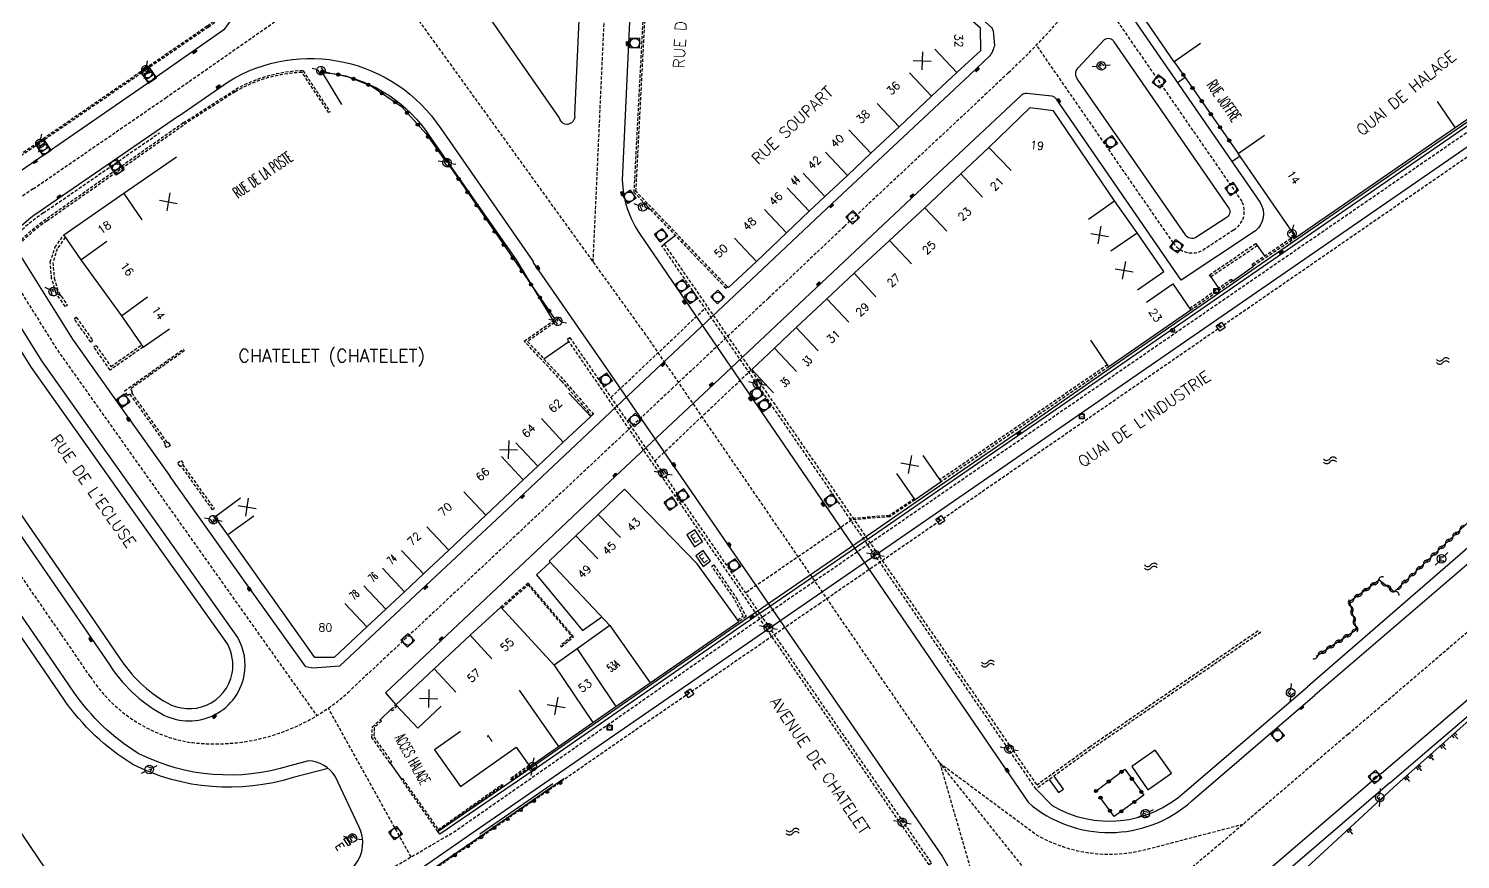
# Model space of a CAD drawing. Header units: millimetres. Extents: x 160000 to 161000, y 121000 to 122000.
# Drawn here: x 160564.5 to 160788.1, y 121774.1 to 121903.9 of the extents above; entities that cross this region are included whole.
import ezdxf
from ezdxf.enums import TextEntityAlignment as Align

# ---------------------------------------------------------------- set-up
doc = ezdxf.new("R2010")
doc.units = ezdxf.units.MM
doc.linetypes.add('DASHED', pattern=[0.75, 0.5, -0.25])
doc.layers.get('0').update_dxf_attribs({"linetype": 'CONTINUOUS'})
for name, color, linetype in [('W0001', 6, 'DASHED'), ('W0008', 7, 'CONTINUOUS'), ('W0100', 7, 'CONTINUOUS'), ('W0112', 1, 'DASHED'), ('W0211', 2, 'CONTINUOUS'), ('W0302', 3, 'CONTINUOUS'), ('W0310', 3, 'CONTINUOUS'), ('W0322', 7, 'CONTINUOUS'), ('W0334', 7, 'CONTINUOUS'), ('W0400', 7, 'CONTINUOUS'), ('W0402', 7, 'CONTINUOUS'), ('W0420', 7, 'CONTINUOUS'), ('W0454', 7, 'CONTINUOUS'), ('W0471', 7, 'CONTINUOUS'), ('W0500', 5, 'DASHED'), ('W0980', 7, 'CONTINUOUS'), ('W0984', 7, 'CONTINUOUS'), ('W0989', 7, 'CONTINUOUS'), ('W0991', 7, 'CONTINUOUS'), ('W1102', 7, 'CONTINUOUS')]:
    doc.layers.add(name, color=color, linetype=linetype)
doc.styles.get("Standard").update_dxf_attribs({"font": 'romans.shx', "width": 0.85})

# ---------------------------------------------------------------- blocks, each defined once
blk = doc.blocks.new('t310o')
at = {"color": 0, "linetype": 'Continuous'}
for centre, start, end in [((-0.5, 0.38), 216.8699, 323.1304), ((0.5, -0.37), 36.8699, 143.1303)]:
    blk.add_arc(centre, 0.625, start, end, dxfattribs=at)
blk = doc.blocks.new('T471')
for p, q in [((-0.333334, 0.333334), (-0.333334, -0.333334)), ((-0.333334, 0.333334), (0.333334, 0.333334)), ((-0.333334, 0), (0, 0)), ((0.500001, 0.500001), (1.000002, 1.000002)), ((-0.500001, -0.500001), (-1.000002, -1.000002)), ((-0.333334, -0.333334), (0.333334, -0.333334))]:
    blk.add_line(p, q)
blk.add_ellipse((0, 0), major_axis=(0.471405, 0.471405), ratio=1, start_param=5.4977871438, end_param=11.780972451)
blk = doc.blocks.new('t211o')
at = {"color": 0, "linetype": 'Continuous'}
for p, q in [((-0.29, 0.5), (-0.29, 0)), ((0, 1), (0, 0)), ((0.29, 0.5), (0.29, 0))]:
    blk.add_line(p, q, dxfattribs=at)
blk = doc.blocks.new('T400')
for p, q in [((-0.15, 0.3), (0.15, 0.3)), ((-0.15, -0.25), (-0.15, 0.3)), ((-0.15, 0.15), (0.15, 0.15)), ((-0.15, 0), (0.15, 0)), ((0.15, 0.3), (0.15, -0.25)), ((-0.15, -0.15), (0.15, -0.15)), ((-0.15, -0.25), (-0.15, -0.3)), ((-0.15, -0.3), (0.15, -0.3)), ((0.15, -0.3), (0.15, -0.25))]:
    blk.add_line(p, q)
blk = doc.blocks.new('t500o')
at = {"color": 0, "linetype": 'Continuous'}
for centre, start, end in [((-0.5, 0.625), 216.8699, 323.1301), ((0.5, -0.125), 36.8699, 143.1301), ((0.5, -0.625), 36.8699, 143.1301), ((-0.5, 0.125), 216.8699, 323.1301)]:
    blk.add_arc(centre, 0.625, start, end, dxfattribs=at)
blk = doc.blocks.new('t991o')
at = {"color": 0, "linetype": 'Continuous'}
for p, q in [((-1, 1), (1, -1)), ((-1, -1), (1, 1))]:
    blk.add_line(p, q, dxfattribs=at)
blk = doc.blocks.new('t112o')
at = {"color": 0, "linetype": 'Continuous'}
for p, q in [((-0.5, 0.5), (0.5, 0.5)), ((-0.5, -0.5), (-0.5, 0.5)), ((0.5, 0.5), (0.5, -0.5)), ((0.5, -0.5), (-0.5, -0.5))]:
    blk.add_line(p, q, dxfattribs=at)
blk = doc.blocks.new('t322o')
at = {"color": 0, "linetype": 'Continuous'}
for radius in [0.25, 0.15]:
    blk.add_circle((0, 0), radius, dxfattribs=at)
blk = doc.blocks.new('T420')
for p, q in [((0.75, 0.75), (-0.75, 0.75)), ((-0.75, 0.75), (-0.75, -0.75)), ((0.75, 0.75), (0.75, -0.75)), ((0.75, -0.75), (-0.75, -0.75))]:
    blk.add_line(p, q)
blk.add_ellipse((0, 0), major_axis=(-0.53, 0.53), ratio=1, start_param=3.926991, end_param=10.210176)

msp = doc.modelspace()

# ---------------------------------------------------------------- linework, layer by layer
at = {"layer": 'W0001'}
for p, q in [((160679.25, 121812.13), (160790.48, 121888.65)), ((160630.83, 121778.37), (160679.25, 121812.13)), ((160613.96, 121768.52), (160630.83, 121778.37))]:
    msp.add_line(p, q, dxfattribs=at)
for points in [[(160822.36, 121670.06), (160752.63, 121737.49), (160729.89, 121760.31), (160706.76, 121789.19), (160660.88, 121856.07), (160613.89, 121921.16), (160559.73, 122000, 0.083942)], [(160786.03, 121997.92), (160772.38, 121976.3), (160765.22, 121965.17), (160749.26, 121940.38), (160732.15, 121913.97, -0.057121), (160717.48, 121897.01), (160714.14, 121893.82), (160691.82, 121872.95), (160680.02, 121861.79), (160665.15, 121847.83), (160641.02, 121825.15), (160614.67, 121800.5, -0.227194), (160589.18, 121792.47, -0.203089), (160574.1, 121802.67), (160569.56, 121809.3), (160555.21, 121830.11, -0.134983), (160549.38, 121847.02, -0.276635), (160565.18, 121878.87), (160585.87, 121893.09)], [(160730.22, 121911.25), (160753.95, 121876.91, -0.402679), (160752.65, 121872.42), (160748, 121869.37, -0.410075), (160743.24, 121870.45), (160721.88, 121901.32, -0.378634)]]:
    msp.add_lwpolyline(points, format="xyb", dxfattribs=at)
at = {"layer": 'W0001', "flags": 128}
for points in [[(160652.64, 121867.47), (160654.98, 121918.79), (160654.46, 121934.13)], [(160585.87, 121893.09), (160617.99, 121915.49)], [(160559.8, 121868.29), (160568.94, 121853.7), (160586.01, 121829.63), (160609.47, 121796.57)], [(160770.56, 121793.69), (160810.76, 121828.17), (160847.03, 121856.52)], [(160624.21, 121774.5), (160611.28, 121797.74)]]:
    msp.add_lwpolyline(points, dxfattribs=at)
for points in [[(160770.56, 121793.69), (160752.04, 121777.8, -0.048507), (160697.18, 121739.29), (160667.07, 121723.51)], [(160706.76, 121789.19), (160711.99, 121771.2, -0.212341), (160709.83, 121755.29), (160701.46, 121741.75)], [(160706.76, 121789.19), (160721.9, 121777.96, 0.198862), (160739.14, 121775.71), (160754.18, 121779.63)]]:
    msp.add_lwpolyline(points, format="xyb", dxfattribs=at)
at = {"layer": 'W0008'}
for p, q in [((160794.03, 121888.78), (160706.05, 121828.05)), ((160706.05, 121828.05), (160633.53, 121778.07)), ((160633.53, 121778.07), (160613.62, 121764.27))]:
    msp.add_line(p, q, dxfattribs=at)
for points in [[(160547.91, 122000), (160554.58, 121990.32), (160598.29, 121926.75), (160601.42, 121918.24), (160599.7, 121910.31), (160594.95, 121903.73), (160583.88, 121895.97)], [(160860.06, 121936.82), (160852.5, 121931.85), (160844, 121926.2), (160820.51, 121910.23), (160802.41, 121897.8), (160756.48, 121866.18), (160733.7, 121850.44), (160718.92, 121840.21), (160703.37, 121829.51), (160694.93, 121823.69), (160676.4, 121810.97), (160662.1, 121801.06), (160643.4, 121788.1), (160628.7, 121778.05), (160628.39, 121778.5)], [(160586.6, 121833.94), (160578.99, 121844.68), (160571.39, 121855.41), (160561.72, 121870.8)]]:
    msp.add_lwpolyline(points, dxfattribs=at)
for points in [[(160659.67, 121934.32, -0.121835), (160661.26, 121937.39, -0.0986), (160664.53, 121938.33), (160674.63, 121938.56, -0.118484), (160677.14, 121937.95), (160687.32, 121928.84), (160701.91, 121915.75), (160714.85, 121904.06, -0.110301), (160715.1, 121903.54), (160715.3, 121901.25, -0.108567), (160714.58, 121899.64), (160711.45, 121896.66), (160689.14, 121875.8), (160677.33, 121864.63), (160662.47, 121850.68), (160638.35, 121828.01), (160613.01, 121804.3), (160608.87, 121804), (160607.75, 121804.18), (160598.35, 121817.4), (160586.59, 121833.92)], [(160659.67, 121934.32), (160657.19, 121880.25, 0.147029), (160659.97, 121871.75), (160720.56, 121783.04), (160720.56, 121783.04, 0.378124), (160746.15, 121783.26), (160765.36, 121799.75)], [(160737.06, 121905.31), (160756.82, 121876.74, -0.367868), (160756.09, 121872.32), (160744.48, 121864.59), (160725, 121892.87, 0.174083), (160724.29, 121893.37), (160720.38, 121893.77, 0.186211), (160719.52, 121893.5), (160703.18, 121878.18), (160688.28, 121864.2), (160671.59, 121848.48), (160655.26, 121833.15), (160643.7, 121822.23), (160620.22, 121800.14), (160621.83, 121798.29)], [(160733.97, 121901.84), (160751.99, 121875.76, -0.388679), (160751.48, 121874.35), (160746.79, 121871.28, -0.412474), (160745.13, 121871.69), (160728.41, 121895.86, -0.394942), (160728.37, 121897.76), (160732.5, 121902.18, -0.495505), (160733.97, 121901.84)], [(160587.89, 121890.24), (160595.62, 121895.6, -0.404796), (160628.82, 121888.29), (160643.29, 121867.53), (160643.19, 121867.43), (160654.24, 121851.49), (160707.13, 121774.65, -0.425627), (160701.43, 121751.22), (160701.33, 121751.36), (160697.98, 121748.91), (160694.23, 121746.68), (160663.52, 121730.69)], [(160555.9, 121746.37), (160554.17, 121745.04, 0.415489), (160553.77, 121741.93), (160556.3, 121738.26, 0.425837), (160562.78, 121737.1), (160582.86, 121750.89), (160607.64, 121767.84), (160615.4, 121773.2, 0.293789), (160616.06, 121779.28), (160612.36, 121787.1, 0.232481), (160608.2, 121789.53), (160605.24, 121788.75, -0.194933), (160581.68, 121790.62, -0.103749), (160571.54, 121800.24), (160566.39, 121807.77), (160552.58, 121827.78, -0.146677), (160545.88, 121847.55, -0.158577), (160552.04, 121870.48, -0.104936), (160563.36, 121881.8), (160583.88, 121895.97)], [(160587.89, 121890.24), (160567.12, 121875.95, 0.277337), (160552.87, 121847.27, 0.135165), (160558.1, 121832.09), (160572.44, 121811.28), (160577.02, 121804.61, 0.121342), (160585.14, 121796.91, 0.23397), (160592.98, 121796.46, 0.250771), (160598.13, 121802.86, 0.179289), (160597.12, 121808.8), (160585.41, 121825.33), (160574.31, 121840.97), (160566.5, 121852), (160557.87, 121865.78)], [(160775.77, 121787.61), (160757.25, 121771.73, 0.456442), (160757, 121741.71)]]:
    msp.add_lwpolyline(points, format="xyb", dxfattribs=at)
msp.add_lwpolyline([(160649.72, 121890.44, -0.647907), (160647.94, 121889.08, -0.067733), (160647.31, 121889.99), (160635.53, 121906.99, -0.510561), (160638.47, 121915.54, 0.079795), (160646.69, 121919.55, -0.818554), (160651.01, 121918.97)], format="xyb", close=True, dxfattribs=at)
at = {"layer": 'W0008', "flags": 128}
for points in [[(160775.77, 121787.61), (160797.85, 121806.45), (160810.72, 121817.55), (160811.83, 121818.54, -0.007066), (160814.01, 121820.43, -0.002609), (160820.02, 121825.44, -0.000048), (160828.86, 121832.72, -0.002604), (160829.03, 121832.85, -0.001658), (160832.74, 121835.82, -0.001107), (160838.31, 121840.24, -0.000556), (160843.39, 121844.23, -0.001358), (160845.47, 121845.85, -0.001431), (160848.3, 121848.03, -0.000708), (160854.03, 121852.42, -0.000768), (160858.65, 121855.92, -0.000946), (160862.4, 121858.76, -0.002163), (160865.94, 121861.39, -0.001104), (160872.92, 121866.52, -0.001607), (160874.47, 121867.65, -0.000465), (160879.87, 121871.54, -0.006435), (160880.93, 121872.27, -0.972995), (160880.94, 121872.26), (160880.94, 121872.26), (160881.29, 121872.5)], [(160777.09, 121786.08), (160799.13, 121804.96), (160812.02, 121816.07), (160813.14, 121817.07, -0.007066), (160815.28, 121818.92, -0.002609), (160821.28, 121823.92, -0.000048), (160830.12, 121831.2, -0.002604), (160830.26, 121831.32, -0.001658), (160833.96, 121834.28, -0.001107), (160839.53, 121838.69, -0.000556), (160844.6, 121842.68, -0.001358), (160846.68, 121844.3, -0.001431), (160849.5, 121846.47, -0.000708), (160855.23, 121850.85, -0.000768), (160859.83, 121854.35, -0.000946), (160863.58, 121857.18, -0.002163), (160867.11, 121859.81, -0.001104), (160874.08, 121864.93, -0.001607), (160875.63, 121866.05, -0.000465), (160881.02, 121869.94, -0.005137), (160881.83, 121870.5, 0.023772), (160881.99, 121870.6, 0.023772)]]:
    msp.add_lwpolyline(points, format="xyb", dxfattribs=at)
for points in [[(160799.41, 121831.6), (160764.2, 121801.1)], [(160800.72, 121830.09), (160765.36, 121799.75)], [(160621.07, 121797.57), (160619.35, 121795.94)], [(160620.92, 121789.14), (160622.69, 121786.63)]]:
    msp.add_lwpolyline(points, dxfattribs=at)
at = {"layer": 'W0100'}
msp.add_lwpolyline([(160747.5, 121901.56), (160743.39, 121898.72), (160737.79, 121906.82), (160737.78, 121910.64), (160743.55, 121919.7), (160747.9, 121926.48), (160766.19, 121954.53, -0.581672), (160771.3, 121954.31), (160807.07, 121901.96), (160787.27, 121888.4), (160762.43, 121871.29), (160753.38, 121884.41), (160757.5, 121887.25)], format="xyb", dxfattribs=at)
for points in [[(160673.33, 121863.38), (160673.6, 121863.64), (160673.78, 121863.45), (160678.13, 121867.51), (160682.84, 121872.02), (160686.39, 121875.39), (160688.82, 121877.66), (160692.35, 121880.98), (160696.02, 121884.43), (160700.41, 121888.55), (160705.49, 121893.37), (160709.43, 121897.04), (160713.19, 121900.46), (160713.14, 121903.96), (160707.72, 121908.72), (160704.8, 121911.34), (160701.07, 121914.66), (160698.39, 121917.03), (160695.78, 121919.37), (160691.22, 121923.41), (160686.41, 121927.79), (160683.04, 121924.1)], [(160737.65, 121863.11), (160741.77, 121865.94), (160737.6, 121872.02), (160734.08, 121877), (160724.51, 121891.08), (160720.86, 121891.52), (160714.45, 121885.34), (160710.06, 121881.23), (160704.42, 121875.92), (160698.94, 121870.8), (160693.4, 121865.68), (160689.14, 121861.67), (160684.35, 121857.21), (160680.96, 121853.99), (160677.41, 121850.67), (160680.82, 121847.02)], [(160587.56, 121883.81), (160579.33, 121878.13), (160569.94, 121871.65), (160572.64, 121867.77), (160578.97, 121859.05), (160582.35, 121854.16), (160586.46, 121857)], [(160739.05, 121861.19), (160743.17, 121864.02), (160746, 121859.9), (160733.18, 121851.09), (160730.35, 121855.21)], [(160648.85, 121846.97), (160652.26, 121843.31), (160647.97, 121839.31), (160644, 121835.55), (160641.72, 121833.41), (160635.87, 121827.89), (160630.07, 121822.43), (160626.12, 121818.71), (160623.15, 121815.94), (160620.24, 121813.21), (160617.28, 121810.43), (160612.17, 121805.64), (160609.19, 121805.68), (160595.58, 121824.83), (160593.53, 121827.65), (160597.56, 121830.59)], [(160704.11, 121837.21), (160706.98, 121833.12), (160702.95, 121830.29), (160700.08, 121834.38)], [(160631.92, 121794.12), (160627.85, 121791.22), (160631.91, 121785.5), (160640.61, 121791.63), (160642.73, 121788.61), (160647.23, 121791.78), (160652.58, 121795.52), (160656.19, 121798.01), (160661.52, 121801.68), (160675.4, 121811.27), (160668.88, 121820.3), (160657.54, 121831.97), (160653.44, 121828.02), (160649.92, 121824.67), (160645.75, 121820.71), (160655.25, 121810.67), (160650.12, 121807.01), (160646.55, 121804.47), (160638.23, 121813.52), (160633.43, 121809.16), (160627.79, 121803.87), (160621.83, 121798.29), (160625.25, 121794.64), (160628.89, 121798.07)]]:
    msp.add_lwpolyline(points, dxfattribs=at)
for points in [[(160669.72, 121823.79), (160668.5, 121825.62), (160667.25, 121824.8), (160668.47, 121822.97)], [(160670.95, 121820.75), (160669.81, 121822.39), (160668.67, 121821.53), (160669.81, 121819.9)], [(160545.9, 121803.83), (160572.87, 121764.08), (160548.01, 121747.23), (160521.04, 121786.97)], [(160613.99, 121777.53), (160614.71, 121776.44), (160614.42, 121776.26), (160613.71, 121777.35)]]:
    msp.add_lwpolyline(points, close=True, dxfattribs=at)
at = {"layer": 'W0112'}
for p, q in [((160792.84, 121886.37), (160706.83, 121827.01)), ((160677.46, 121850.31), (160677.61, 121850.46)), ((160702.84, 121830.45), (160698.9, 121827.85)), ((160698.9, 121827.85), (160692.74, 121827.34)), ((160706.83, 121827.01), (160688.13, 121814.14)), ((160688.13, 121814.14), (160658.5, 121793.8)), ((160658.5, 121793.8), (160633.88, 121776.73)), ((160633.88, 121776.73), (160613.95, 121763.09))]:
    msp.add_line(p, q, dxfattribs=at)
for points in [[(160673.57, 121863.6), (160659.32, 121878.47), (160661.6, 121922.18), (160661.28, 121922.2), (160658.99, 121878.35), (160673.33, 121863.38)], [(160570.19, 121871.3), (160568.94, 121869.52), (160568.25, 121867.36), (160568.46, 121864.94), (160569.13, 121862.72), (160570.51, 121860.71), (160570.18, 121860.48), (160568.76, 121862.55), (160568.06, 121864.87), (160567.84, 121867.41), (160568.58, 121869.7), (160569.94, 121871.65)], [(160756.91, 121809.6), (160730.39, 121791.31), (160721.81, 121785.11), (160663.38, 121869.97), (160663.74, 121870.23), (160721.92, 121785.75), (160730.14, 121791.68), (160756.61, 121809.95)], [(160762.43, 121871.29), (160755.77, 121866.8), (160755.58, 121867.09), (160762.23, 121871.58)], [(160745.8, 121860.18), (160752.29, 121864.76), (160752.5, 121864.47), (160746, 121859.9)], [(160655.41, 121846.29), (160670.11, 121860.2)], [(160647.69, 121848.85), (160641.87, 121855.08), (160646.41, 121858.26), (160646.61, 121857.98), (160642.39, 121855.02), (160647.98, 121849.05)], [(160582.35, 121854.16), (160577.19, 121850.55), (160574.67, 121854.18), (160575, 121854.41), (160577.29, 121851.1), (160582.12, 121854.49)], [(160588.82, 121853.6), (160580.35, 121847.58), (160580.68, 121847.1), (160580.53, 121846.99), (160586.1, 121839.22), (160586.26, 121839.32), (160586.6, 121838.78), (160586.03, 121838.42), (160585.69, 121838.96), (160585.85, 121839.06), (160580.28, 121846.82), (160579.96, 121846.59), (160579.45, 121847.31), (160588.65, 121853.84)], [(160662.26, 121836.34), (160677.41, 121850.67)], [(160732.98, 121851.38), (160706.79, 121833.41)], [(160733.18, 121851.09), (160706.98, 121833.12)], [(160647.69, 121848.85), (160652.18, 121843.7), (160652.02, 121843.57)], [(160647.98, 121849.05), (160652.67, 121843.67), (160652.26, 121843.31)], [(160702.95, 121830.29), (160698.97, 121827.65), (160693.05, 121827.16), (160676.43, 121815.74)], [(160675.2, 121811.54), (160676.08, 121812.15), (160674.69, 121814.81), (160671.18, 121819.92), (160671.46, 121820.11), (160674.98, 121814.98), (160676.51, 121812.04), (160675.4, 121811.27)], [(160638.37, 121813.37), (160642.46, 121817.01), (160649.3, 121808.93), (160647.52, 121807.49), (160647.64, 121807.34), (160649.58, 121808.9), (160642.48, 121817.29), (160638.23, 121813.52)], [(160622.04, 121798.07), (160621.28, 121797.35), (160621.07, 121797.57), (160621.83, 121798.29)], [(160642.62, 121788.78), (160639.7, 121786.71), (160639.81, 121786.55), (160642.73, 121788.61)]]:
    msp.add_lwpolyline(points, dxfattribs=at)
for points in [[(160582.67, 121897.69), (160592.39, 121904.36, 0.144514), (160597.74, 121911.11)], [(160597.98, 121911.02, -0.144546), (160592.54, 121904.13), (160582.83, 121897.47)], [(160582.83, 121897.47), (160563.15, 121883.92, 0.207699), (160544.57, 121856.78), (160544.3, 121856.83, -0.207663), (160563, 121884.15), (160582.67, 121897.69)], [(160588.62, 121889.16), (160596.6, 121894.29, -0.124247), (160607.32, 121897.32), (160611.58, 121890.87)], [(160611.35, 121890.72), (160607.17, 121897.05, 0.122469), (160596.74, 121894.05), (160588.78, 121888.94)], [(160553.78, 121855.01, -0.202096), (160566.76, 121875.1), (160584.92, 121887.63)], [(160588.62, 121889.16), (160567.17, 121874.1, 0.194984), (160554.69, 121854.85), (160554.95, 121854.8, -0.194984), (160567.32, 121873.88), (160588.78, 121888.94)]]:
    msp.add_lwpolyline(points, format="xyb", dxfattribs=at)
for points in [[(160756.37, 121870), (160749.13, 121865.1), (160748.9, 121865.44), (160756.14, 121870.34)], [(160574.18, 121854.93), (160571.58, 121858.58), (160571.9, 121858.81), (160574.51, 121855.17)], [(160705.1, 121773.27), (160648.6, 121855.39), (160648.97, 121855.64), (160705.47, 121773.53)], [(160593.19, 121828.73), (160588.27, 121835.61), (160588.11, 121835.5), (160587.73, 121836.05), (160588.28, 121836.43), (160588.66, 121835.88), (160588.52, 121835.78), (160593.44, 121828.91)], [(160620.92, 121789.14), (160618.08, 121793.18), (160618.16, 121794.81), (160619.35, 121795.94), (160619.56, 121795.73), (160618.45, 121794.67), (160618.39, 121793.26), (160621.16, 121789.31)], [(160638.51, 121785.65), (160628.39, 121778.5), (160622.69, 121786.63), (160622.85, 121786.74), (160628.44, 121778.78), (160638.4, 121785.82)]]:
    msp.add_lwpolyline(points, close=True, dxfattribs=at)
at = {"layer": 'W0211'}
msp.add_lwpolyline([(160777.69, 121785.38), (160762.09, 121770.96), (160756.81, 121762.92), (160754.69, 121757.09), (160755.53, 121750.35), (160758.89, 121744.82), (160773.67, 121727.92)], dxfattribs=at)
at = {"layer": 'W0302', "flags": 128}
msp.add_lwpolyline([(160882.04, 121870.54, 0.000067), (160880.81, 121869.64, 0.000345), (160880.57, 121869.46, 0.000031), (160873.94, 121864.58, 0.001585), (160873.81, 121864.48, 0.004237), (160871.59, 121862.79, -0.001204), (160863.82, 121856.81, -0.000536), (160859.8, 121853.74, 0.00059), (160856.15, 121850.95, 0.010088), (160852.54, 121848.07, -0.007489), (160847.7, 121844.16, -0.012158), (160843.19, 121840.8, 0.01475), (160839.48, 121838.01, 0.005291), (160836.24, 121835.37, -0.003992), (160831.96, 121831.85, -0.002165), (160829.79, 121830.11, 0.000589), (160821.79, 121823.74, 0.008098), (160817.32, 121820.06, 0.008344), (160813.11, 121816.34), (160811.58, 121814.95), (160798.81, 121804.18), (160777.69, 121785.38)], format="xyb", dxfattribs=at)
at = {"layer": 'W0310'}
msp.add_line((160634.93, 121778.11), (160646.32, 121785.99), dxfattribs=at)
at = {"layer": 'W0310', "flags": 128}
msp.add_lwpolyline([(160863.69, 121882.71), (160858.68, 121878.85), (160849.58, 121872.48), (160829.91, 121857.1), (160825.31, 121854.3), (160818.23, 121848.62), (160808.93, 121842.39), (160808.24, 121842.89), (160793.21, 121830.45), (160777.75, 121815.93), (160775.38, 121817.75), (160770.78, 121814.36), (160771.84, 121810), (160765.54, 121805.83)], dxfattribs=at)
at = {"layer": 'W0322'}
for p, q in [((160633.67, 121776.83), (160648.05, 121786.78)), ((160614.25, 121763.57), (160633.67, 121776.83))]:
    msp.add_line(p, q, dxfattribs=at)
for points in [[(160743.39, 121898.72), (160753.38, 121884.41)], [(160610.35, 121897.15), (160614.03, 121896.51), (160617.96, 121894.96), (160622.68, 121891.73), (160626.53, 121887.46), (160629.61, 121883.07)], [(160630.2, 121882.48), (160646.64, 121858.52)], [(160731.17, 121784.8), (160735.68, 121788.19), (160738.66, 121784.14), (160734.01, 121780.82), (160731.73, 121783.97)]]:
    msp.add_lwpolyline(points, dxfattribs=at)
at = {"layer": 'W0334'}
for points in [[(160854.93, 121934.04), (160852.22, 121932.27), (160843.72, 121926.62), (160820.23, 121910.64), (160802.13, 121898.21), (160756.19, 121866.59), (160733.42, 121850.85), (160718.64, 121840.62), (160703.09, 121829.92), (160694.64, 121824.11), (160676.11, 121811.38), (160661.82, 121801.47), (160643.12, 121788.51), (160628.42, 121778.46)], [(160613.39, 121892.07), (160610.38, 121897.03), (160612.34, 121896.81)], [(160745.11, 121896.27), (160743.9, 121895.42)], [(160753.69, 121883.98), (160752.41, 121883.11)], [(160665.49, 121871.56), (160663.74, 121870.23)], [(160644.92, 121852.33), (160648.84, 121855.04)], [(160645.9, 121820.55), (160643.8, 121818.58), (160650.98, 121809.88), (160653.97, 121812.02)], [(160742.94, 121787.61), (160740.43, 121791.19), (160736.75, 121788.61), (160739.29, 121784.99), (160742.97, 121787.57)], [(160723.84, 121786.58), (160725.31, 121784.55), (160726.08, 121785.1), (160724.62, 121787.14)]]:
    msp.add_lwpolyline(points, dxfattribs=at)
for points in [[(160612.34, 121896.81, -0.20578), (160627.1, 121887.12), (160640.59, 121867.76), (160646.41, 121858.26)], [(160554.69, 121854.85, 0.160895), (160559.67, 121833.17), (160574.02, 121812.36), (160578.61, 121805.67, 0.121684), (160586.08, 121798.58, 0.23397), (160592.23, 121798.22, 0.250771), (160596.25, 121803.22, 0.176116), (160595.5, 121807.77), (160583.85, 121824.22), (160572.75, 121839.86), (160564.91, 121850.94), (160556.8, 121863.89)], [(160611.23, 121788.34), (160605.77, 121786.92, -0.195202), (160580.75, 121788.94, -0.104381), (160569.96, 121799.15), (160564.81, 121806.69), (160551.01, 121826.68, -0.14648), (160543.97, 121847.46, -0.055498), (160544.57, 121856.78, -0.104763)], [(160721.81, 121785.11), (160724.31, 121782.53, 0.327329), (160744.98, 121784.6), (160764.2, 121801.1)], [(160777.09, 121786.08), (160758.56, 121770.19, 0.456492), (160757.73, 121743.39, 0.456492)]]:
    msp.add_lwpolyline(points, format="xyb", dxfattribs=at)
at = {"layer": 'W0334', "flags": 128}
for points in [[(160756.37, 121870), (160757.49, 121868.38)], [(160749.13, 121865.1), (160750.32, 121863.36)], [(160752.5, 121864.47), (160755.77, 121866.8)]]:
    msp.add_lwpolyline(points, dxfattribs=at)
at = {"layer": 'W0402'}
for p, q in [((160749.6, 121862.53), (160749.6, 121863.28)), ((160749.6, 121863.28), (160750.35, 121863.28)), ((160750.35, 121863.28), (160750.35, 121862.53)), ((160750.35, 121862.53), (160749.6, 121862.53)), ((160743.22, 121856.91), (160743.07, 121856.91)), ((160743.07, 121856.91), (160743.07, 121856.61)), ((160743.07, 121856.61), (160743.22, 121856.61)), ((160743.22, 121856.76), (160743.15, 121856.76)), ((160743.22, 121856.61), (160743.22, 121856.76)), ((160728.58, 121842.96), (160728.58, 121843.71)), ((160728.58, 121843.71), (160729.33, 121843.71)), ((160729.33, 121842.96), (160728.58, 121842.96)), ((160729.33, 121843.71), (160729.33, 121842.96)), ((160654.83, 121794.33), (160654.83, 121795.08)), ((160654.83, 121795.08), (160655.58, 121795.08)), ((160655.58, 121794.33), (160654.83, 121794.33)), ((160655.58, 121795.08), (160655.58, 121794.33))]:
    msp.add_line(p, q, dxfattribs=at)
for centre, radius in [((160749.98, 121862.9), 0.338), ((160749.98, 121862.9), 0.0075), ((160743.15, 121856.76), 0.3), ((160728.96, 121843.34), 0.338), ((160728.96, 121843.34), 0.0075), ((160655.2, 121794.7), 0.338), ((160655.2, 121794.7), 0.0075)]:
    msp.add_circle(centre, radius, dxfattribs=at)
at = {"layer": 'W0454'}
for centre, radius in [((160750.41, 121857.49), 0.125), ((160750.41, 121857.49), 0.105), ((160750.41, 121857.49), 0.0025), ((160706.59, 121827.27), 0.125), ((160706.59, 121827.27), 0.105), ((160706.59, 121827.27), 0.0025), ((160667.38, 121800.26), 0.125), ((160667.38, 121800.26), 0.105), ((160667.38, 121800.26), 0.0025)]:
    msp.add_circle(centre, radius, dxfattribs=at)
at = {"layer": 'W1102'}
for p, q in [((160706.02, 121900.7), (160709.43, 121897.04)), ((160702.05, 121897), (160705.49, 121893.37)), ((160696.99, 121892.2), (160700.41, 121888.55)), ((160784.45, 121892.52), (160787.27, 121888.4)), ((160692.59, 121888.08), (160696.02, 121884.43)), ((160717.92, 121881.74), (160714.45, 121885.34)), ((160688.92, 121884.62), (160692.35, 121880.98)), ((160685.42, 121881.32), (160688.82, 121877.66)), ((160713.47, 121877.58), (160710.06, 121881.23)), ((160682.94, 121879.01), (160686.39, 121875.39)), ((160730, 121874.12), (160734.08, 121877)), ((160679.38, 121875.63), (160682.84, 121872.02)), ((160707.85, 121872.28), (160704.42, 121875.92)), ((160733.48, 121869.2), (160737.6, 121872.02)), ((160674.72, 121871.16), (160678.13, 121867.51)), ((160702.35, 121867.14), (160698.94, 121870.8)), ((160696.79, 121862.01), (160693.4, 121865.68)), ((160692.56, 121858.03), (160689.14, 121861.67)), ((160687.76, 121853.55), (160684.35, 121857.21)), ((160684.4, 121850.36), (160680.96, 121853.99)), ((160644.56, 121842.97), (160647.97, 121839.31)), ((160640.56, 121839.18), (160644, 121835.55)), ((160638.3, 121837.05), (160641.72, 121833.41)), ((160632.44, 121831.53), (160635.87, 121827.89)), ((160599.65, 121827.73), (160595.58, 121824.83)), ((160656.91, 121824.42), (160653.44, 121828.02)), ((160626.64, 121826.06), (160630.07, 121822.43)), ((160653.36, 121821.05), (160649.92, 121824.67)), ((160622.69, 121822.35), (160626.12, 121818.71)), ((160619.74, 121819.59), (160623.15, 121815.94)), ((160616.82, 121816.86), (160620.24, 121813.21)), ((160613.86, 121814.08), (160617.28, 121810.43)), ((160636.8, 121805.46), (160633.43, 121809.16)), ((160631.21, 121800.22), (160627.79, 121803.87)), ((160641.06, 121800.54), (160647.23, 121791.78))]:
    msp.add_line(p, q, dxfattribs=at)
at = {"layer": 'W1102', "flags": 128}
for points in [[(160579.33, 121878.13), (160582.16, 121874.01)], [(160572.64, 121867.77), (160576.69, 121870.71)], [(160578.97, 121859.05), (160583.02, 121861.99)], [(160655.25, 121810.67), (160661.52, 121801.68)], [(160650.12, 121807.01), (160656.19, 121798.01)], [(160646.55, 121804.47), (160652.58, 121795.52)]]:
    msp.add_lwpolyline(points, dxfattribs=at)

# ---------------------------------------------------------------- block references
at = {"layer": 'W0112'}
for p, rotation in [((160750.64, 121857.34), 214.523279741675), ((160706.85, 121827.12), 214.704519852614), ((160667.67, 121800.06), 34.62489430782291)]:
    msp.add_blockref('t112o', p, dxfattribs=dict(at, rotation=rotation))
at = {"layer": 'W0211'}
for p, rotation in [((160787.02, 121793.69), 221.6740774066092), ((160785.16, 121792.03), 221.6740774066092), ((160783.29, 121790.37), 221.6740774066092), ((160779.55, 121787.04), 221.6740774066092), ((160781.42, 121788.7), 221.6740774066092), ((160770.6, 121778.82), 222.753124412618)]:
    msp.add_blockref('t211o', p, dxfattribs=dict(at, rotation=rotation))
at = {"layer": 'W0310'}
for p, rotation in [((160786.88, 121824.5), 223.2082254739236), ((160788.02, 121825.58), 223.2082254739236), ((160784.6, 121822.36), 223.2082254739236), ((160785.74, 121823.43), 223.2082254739236), ((160782.31, 121820.22), 223.2082254739236), ((160783.45, 121821.29), 223.2082254739236), ((160775.26, 121817.66), 216.3448494184911), ((160780.03, 121818.07), 223.2082254739236), ((160781.17, 121819.14), 223.2082254739236), ((160772.74, 121815.8), 216.3448494184911), ((160774, 121816.73), 216.3448494184911), ((160776.5, 121816.89), 142.5550201744698), ((160777.75, 121815.94), 142.5550201744698), ((160778.89, 121817), 223.2082254739236), ((160770.95, 121813.68), 283.6086912097094), ((160771.47, 121814.87), 216.3448494184911), ((160771.32, 121812.16), 283.6086912097094), ((160771.69, 121810.63), 283.6086912097094), ((160769.77, 121808.63), 213.4637823159021), ((160771.08, 121809.49), 213.4637823159021), ((160767.16, 121806.9), 213.4637823159021), ((160768.47, 121807.77), 213.4637823159021), ((160765.85, 121806.04), 213.4637823159021)]:
    msp.add_blockref('t310o', p, dxfattribs=dict(at, rotation=rotation))
at = {"layer": 'W0322'}
for p, rotation in [((160610.35, 121897.15), 350.099317203658), ((160612.82, 121896.72), 350.099317203658), ((160615.21, 121896.04), 338.507565023176), ((160744.82, 121896.67), 304.933432716852), ((160617.53, 121895.13), 338.507565023176), ((160619.65, 121893.81), 325.6577869184821), ((160746.26, 121894.62), 304.933432716852), ((160621.71, 121892.4), 325.6577869184821), ((160747.69, 121892.57), 304.933432716852), ((160623.57, 121890.75), 311.944817467503), ((160749.12, 121890.52), 304.933432716852), ((160625.24, 121888.89), 311.944817467503), ((160750.55, 121888.47), 304.933432716852), ((160626.86, 121886.99), 305.109360692354), ((160628.29, 121884.94), 305.109360692354), ((160751.98, 121886.42), 304.933432716852), ((160630.2, 121882.48), 304.462690752923), ((160631.61, 121880.42), 304.462690752923), ((160633.02, 121878.36), 304.462690752923), ((160634.44, 121876.3), 304.462690752923), ((160635.85, 121874.23), 304.462690752923), ((160637.27, 121872.17), 304.462690752923), ((160638.68, 121870.11), 304.462690752923), ((160640.1, 121868.05), 304.462690752923), ((160641.51, 121865.99), 304.462690752923), ((160642.93, 121863.93), 304.462690752923), ((160644.34, 121861.87), 304.462690752923), ((160645.76, 121859.81), 304.462690752923), ((160735.17, 121787.81), 36.99549349382819), ((160736.78, 121786.69), 306.383676036227), ((160645.45, 121784.68), 34.4721140362434), ((160647.51, 121786.09), 34.4721140362434), ((160731.17, 121784.8), 36.99549349382819), ((160733.17, 121786.3), 36.99549349382819), ((160738.26, 121784.68), 306.383676036227), ((160643.39, 121783.26), 34.4721140362434), ((160731.89, 121783.76), 125.832604142277), ((160737.17, 121783.08), 215.486857634551), ((160639.26, 121780.43), 34.4721140362434), ((160641.32, 121781.85), 34.4721140362434), ((160733.35, 121781.73), 125.832604142277), ((160735.13, 121781.63), 215.486857634551), ((160635.14, 121777.6), 34.4721140362434), ((160637.2, 121779.02), 34.4721140362434), ((160633.08, 121776.19), 34.4721140362434), ((160631.02, 121774.77), 34.4721140362434)]:
    msp.add_blockref('t322o', p, dxfattribs=dict(at, rotation=rotation))
at = {"layer": 'W0400'}
for p, rotation in [((160657.99, 121901.56), 357.368457513472), ((160590.38, 121900.28), 305.030251941773), ((160712.59, 121897.49), 313.633415965887), ((160594.07, 121894.8), 305.030251941773), ((160725.36, 121892.62), 214.560161254869), ((160565.51, 121883.12), 124.5436934293974), ((160569.25, 121877.65), 124.5436934293974), ((160657.15, 121878.13), 9.463826919993963), ((160689.86, 121876.21), 313.077866117673), ((160702.45, 121877.77), 313.143501276427), ((160760.1, 121868.96), 304.54227033478), ((160644, 121866.54), 34.86592230860896), ((160687.84, 121864.02), 313.1871801408039), ((160666.88, 121861.18), 34.54020918751305), ((160663.57, 121851.42), 313.1812366987299), ((160671.1, 121848.29), 313.280949704313), ((160677.2, 121846.08), 34.54020918751305), ((160580.08, 121842.87), 215.350437349009), ((160719.12, 121840.65), 304.685538518748), ((160665.24, 121835.8), 34.712430845823), ((160656.01, 121834.12), 313.189323621384), ((160641.61, 121830.82), 313.227513986221), ((160688.56, 121829.61), 34.54020918751305), ((160673.86, 121823.31), 34.712430845823), ((160598.92, 121816.34), 215.4336683724059), ((160626.48, 121816.59), 313.102619159327), ((160677.48, 121811.95), 124.7139052175442), ((160574.17, 121808.45), 214.463690447145), ((160628.89, 121808.55), 313.102619159327), ((160763.31, 121797.82), 130.653585647724), ((160593.5, 121796.46), 321.1952538565751), ((160717.3, 121788.04), 34.54020918751305), ((160774.77, 121786.86), 130.9486290706582)]:
    msp.add_blockref('T400', p, dxfattribs=dict(at, rotation=rotation))
at = {"layer": 'W0420'}
for p, rotation in [((160659.16, 121901.63), 267.368457513472), ((160582.99, 121896.93), 34.6146481346968), ((160583.39, 121896.37), 34.6146481346968), ((160741.01, 121895.63), 322.094359288793), ((160566.57, 121885.59), 34.54369342939741), ((160566.93, 121885.06), 34.54369342939741), ((160733.48, 121886.15), 125.25105382147), ((160577.97, 121882.54), 34.54369342939741), ((160578.32, 121882.05), 34.54369342939741), ((160658.29, 121877.62), 304.540209187513), ((160752.39, 121878.85), 214.256923296366), ((160693.16, 121874.41), 223.077866117673), ((160663.27, 121871.65), 217.222575436411), ((160743.78, 121869.91), 143.494432644865), ((160666.46, 121863.69), 304.540209187513), ((160667.96, 121861.94), 304.540209187513), ((160672.09, 121861.96), 223.280949704313), ((160654.6, 121849.05), 304.712430845823), ((160678.2, 121846.89), 304.540209187513), ((160579.23, 121845.79), 125.350437349009), ((160679.36, 121845.08), 304.540209187513), ((160659.14, 121842.77), 223.1812366987299), ((160666.63, 121830.97), 304.712430845823), ((160664.79, 121829.69), 304.856431108766), ((160689.76, 121830.17), 304.540209187513), ((160674.64, 121820.05), 304.712430845823), ((160623.67, 121808.35), 223.102619159327), ((160759.54, 121793.53), 40.653585647724), ((160774.74, 121786.96), 40.653585647724), ((160621.79, 121778.21), 305.579700004701)]:
    msp.add_blockref('T420', p, dxfattribs=dict(at, rotation=rotation))
at = {"layer": 'W0471'}
for p, rotation in [((160582.79, 121897.5), 214.464920734648), ((160610.11, 121897.34), 121.26873367149), ((160731.99, 121898.08), 322.094359288793), ((160566.26, 121886), 34.54369342939741), ((160629.81, 121882.97), 305.109360692354), ((160660.39, 121876.06), 296.192198873102), ((160761.79, 121871.87), 214.256923296366), ((160568.3, 121862.8), 286.769734045453), ((160647.1, 121858.19), 304.462690752923), ((160678.27, 121848.46), 304.540209187513), ((160663.56, 121834.45), 304.712430845823), ((160593.31, 121827.2), 126.114598814756), ((160696.72, 121821.72), 304.540209187513), ((160680.02, 121810.33), 304.712430845823), ((160761.58, 121800.17), 40.653585647724), ((160717.61, 121791.38), 304.540209187513), ((160583.28, 121788.16), 161.713229931154), ((160643.16, 121788.61), 35.2832301020308), ((160775.49, 121783.78), 40.653585647724), ((160738.88, 121781.26), 342.225438831073), ((160700.93, 121779.91), 304.712430845823), ((160615.04, 121777.44), 305.579700004701)]:
    msp.add_blockref('T471', p, dxfattribs=dict(at, rotation=rotation))
msp.add_blockref('T471', (160785.15, 121821.07), dxfattribs=at)
at = {"layer": 'W0500', "rotation": 0.5255601729293183}
for p in [(160785.34, 121851.98), (160767.72, 121836.45), (160739.75, 121819.88), (160714.27, 121804.7), (160683.8, 121778.45)]:
    msp.add_blockref('t500o', p, dxfattribs=at)
at = {"layer": 'W0991'}
for p, rotation in [((160704.04, 121898.85), 312.9743556697238), ((160586.28, 121876.85), 304.6069866133877), ((160731.74, 121871.66), 35.25105382194877), ((160735.57, 121866.14), 34.44233956875645), ((160639.43, 121838.12), 313.2126394844846), ((160702.09, 121835.8), 305.0791007072219), ((160598.61, 121829.16), 36.10835654554878), ((160626.94, 121799.24), 313.0959754699387), ((160646.86, 121798.08), 305.2780046890597)]:
    msp.add_blockref('t991o', p, dxfattribs=dict(at, rotation=rotation))

# ---------------------------------------------------------------- texts
at = {"layer": 'W0980'}
msp.add_text('CHATELET (CHATELET)', height=2, dxfattribs=at).set_placement((160611.79, 121852.66), align=Align.MIDDLE)
at = {"layer": 'W0984'}
for rotation, p in [(33.4919, (160668.48, 121824.29)), (36.8868, (160669.81, 121821.14)), (303.2647, (160613.07, 121776.14))]:
    msp.add_text('E', height=1.25, rotation=rotation, dxfattribs=at).set_placement(p, align=Align.MIDDLE)
at = {"layer": 'W0989'}
for s, rotation, p in [('RUE DE LA POSTE', 87.3971, (160666.49, 121908.28)), ('QUAI DE HALAGE', 39.4752, (160779.65, 121893.77)), ('RUE SOUPART', 43.2793, (160683.75, 121888.81)), ("QUAI DE L'INDUSTRIE", 34.5716, (160738.75, 121842.85)), ("RUE DE L'ECLUSE", 305.3353, (160574.56, 121831.68)), ('AVENUE DE CHATELET', 304.4863, (160688.07, 121788.79))]:
    msp.add_text(s, height=1.75, rotation=rotation, dxfattribs=at).set_placement(p, align=Align.MIDDLE)
at = {"layer": 'W0989', "width": 0.5}
for s, rotation, p in [('RUE JOFFRE', 304.6443, (160751.17, 121892.62)), ('RUE DE LA POSTE', 34.8854, (160601.02, 121881.07)), ('ACCES HALAGE', 299.1002, (160624.44, 121789.77))]:
    msp.add_text(s, height=1.75, rotation=rotation, dxfattribs=at).set_placement(p, align=Align.MIDDLE)
at = {"layer": 'W0991'}
for s, rotation, p in [('32', 270.7469, (160709.73, 121902.01)), ('36', 43.4692, (160699.52, 121894.6)), ('38', 43.1515, (160694.79, 121890.14)), ('40', 43.2545, (160690.75, 121886.35)), ('19', 353.1456, (160721.97, 121885.65)), ('42', 43.3427, (160687.17, 121882.97)), ('14', 304.5409, (160762.02, 121880.69)), ('21', 43.1027, (160715.69, 121879.65)), ('46', 43.5431, (160681.16, 121877.32)), ('48', 43.7794, (160677.05, 121873.4)), ('23', 43.2862, (160710.66, 121874.93)), ('18', 34.607, (160576.28, 121872.84)), ('50', 43.0124, (160672.59, 121869.18)), ('25', 43.0625, (160705.09, 121869.7)), ('16', 305.995, (160579.85, 121866.35)), ('27', 42.7239, (160699.58, 121864.58)), ('29', 43.2235, (160694.68, 121860.02)), ('14', 304.6401, (160584.74, 121859.5)), ('23', 304.4782, (160740.46, 121859.13)), ('31', 43.024, (160690.17, 121855.8)), ('62', 43.0147, (160646.71, 121844.97)), ('64', 43.443, (160642.56, 121841.08)), ('66', 43.2965, (160635.37, 121834.29)), ('70', 43.3397, (160629.54, 121828.8)), ('43', 44.1817, (160658.96, 121826.41)), ('72', 43.2209, (160624.67, 121824.21)), ('45', 43.578, (160655.14, 121822.73)), ('49', 43.3922, (160651.27, 121819.07)), ('80', 359.2156, (160610.81, 121810.35)), ('55', 42.5838, (160639.19, 121807.66)), ('57', 43.1631, (160634, 121802.84)), ('53', 35.0146, (160651.36, 121801.25)), ('1', 35.1697, (160636.48, 121793.01))]:
    msp.add_text(s, height=1.25, rotation=rotation, dxfattribs=at).set_placement(p, align=Align.MIDDLE)
at = {"layer": 'W0991', "width": 0.5}
for s, rotation, p in [('44', 42.9096, (160684.18, 121880.17)), ('33', 43.0146, (160686.08, 121851.96)), ('35', 43.0146, (160682.6, 121848.68)), ('74', 43.1492, (160621.22, 121820.97)), ('76', 43.1492, (160618.28, 121818.22)), ('78', 43.1492, (160615.34, 121815.47)), ('53A', 35.0639, (160655.77, 121804.34))]:
    msp.add_text(s, height=1.25, rotation=rotation, dxfattribs=at).set_placement(p, align=Align.MIDDLE)

doc.saveas('drawing.dxf')
